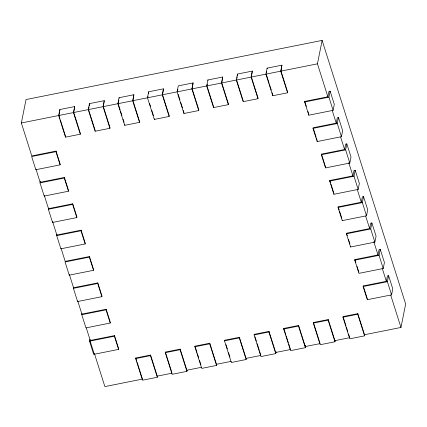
<?xml version="1.0" encoding="UTF-8"?>
<svg xmlns="http://www.w3.org/2000/svg" width="427" height="427" viewBox="0 0 427 427"><rect width="100%" height="100%" fill="white"/><g stroke="black" fill="none" stroke-linecap="round" stroke-linejoin="round"><path stroke-width="0.64" d="M56.054 151.083L55.932 151.681L31.651 156.533L35.831 169.716L60.111 164.865L60.228 164.262L56.054 151.083L31.79 155.93L21.35 122.976L26.031 99.55L322.123 40.405L405.65 304.024L400.969 327.45L364.53 334.731L357.847 313.642L343.046 316.599L342.924 317.197L349.772 338.814L364.578 335.857L364.818 334.656M35.969 169.108L40.143 182.292L64.402 177.445L68.582 190.623L68.459 191.227L44.184 196.078L40.005 182.895L40.384 181.091M59.849 109.536L58.648 115.541L65.496 137.158L80.303 134.201L80.42 133.603L73.743 112.509L74.656 106.579L59.849 109.536L59.775 111.266M59.534 112.466L58.937 115.466L59.919 118.567M44.317 195.47L48.497 208.654L72.755 203.807L76.935 216.985L76.812 217.589L52.532 222.44L48.358 209.257L48.598 208.056M65.496 137.158L65.619 136.56L60.314 119.811M80.303 134.201L73.455 112.584L74.656 106.579M52.532 222.44L52.772 221.234M68.459 191.227L64.285 178.043L64.402 177.445M52.873 222.462L56.85 235.015L81.109 230.169L85.288 243.347L85.165 243.95L60.885 248.802L56.711 235.619L56.951 234.418M89.456 103.622L88.256 109.627L95.109 131.244L109.91 128.287L110.033 127.689L103.35 106.595L104.263 100.665L89.456 103.622L89.627 104.145M88.784 108.351L89.024 107.15M89.264 105.949L89.505 104.748M76.812 217.589L72.638 204.405L72.755 203.807M95.109 131.244L95.226 130.646M109.91 128.287L103.062 106.67L104.263 100.665M85.165 243.95L80.991 230.767L81.109 230.169M69.377 274.556L73.551 287.739L97.815 282.893L101.989 296.071L101.872 296.674L77.591 301.526L73.417 288.342L73.657 287.141M119.069 97.708L117.868 103.713L124.716 125.33L139.522 122.373L139.64 121.77L132.957 100.681L133.87 94.746L119.069 97.708L119.234 98.231M118.274 103.04L118.877 100.035M89.344 257.129L65.064 261.981L69.238 275.164L93.518 270.312L89.344 257.129L89.462 256.531L65.203 261.377L61.024 248.194M77.73 300.918L81.904 314.101L106.168 309.255L110.342 322.433L110.225 323.036L85.944 327.888L81.765 314.704L82.005 313.503M93.518 270.312L93.641 269.709L89.462 256.531M124.716 125.33L124.839 124.727M139.522 122.373L132.674 100.756L133.87 94.746M101.872 296.674L97.692 283.491L97.815 282.893M86.281 327.909L90.257 340.463L114.521 335.617L118.695 348.795L118.578 349.398L93.705 354.367L89.526 341.184L89.889 339.385M90.359 339.865L90.118 341.066L94.298 354.25M148.676 91.789L147.475 97.799L154.323 119.416L169.129 116.459L169.252 115.856L162.57 94.767L163.482 88.832L148.676 91.789L148.601 93.518M147.763 97.724L148.004 96.523M110.225 323.036L106.045 309.858L106.168 309.255M154.323 119.416L154.446 118.813M169.129 116.459L162.281 94.842L163.482 88.832M118.578 349.398L114.399 336.22L114.521 335.617M177.611 90.609L177.851 89.408M183.936 113.502L177.088 91.885L178.289 85.875L193.089 82.918L192.177 88.853L198.859 109.942L198.742 110.545L183.936 113.502L184.053 112.899M157.552 376.059L157.312 377.26L142.506 380.217L135.658 358.6L135.781 357.997L150.582 355.04L157.264 376.134L172.07 373.177M198.742 110.545L191.888 88.928L193.089 82.918M157.312 377.26L150.464 355.643L150.582 355.04M207.896 79.961L206.695 85.971L213.543 107.588L228.349 104.631L228.472 104.028L221.789 82.939L222.702 77.004L207.896 79.961L208.061 80.489M207.1 85.293L207.341 84.092M213.543 107.588L213.665 106.985L207.18 86.516M187.159 370.145L186.925 371.346L172.118 374.303L165.27 352.686L165.388 352.083L180.194 349.126L186.877 370.22L201.677 367.257M228.349 104.631L221.501 83.014L222.702 77.004M186.925 371.346L180.071 349.729L180.194 349.126M237.503 74.047L236.307 80.057L243.155 101.674L257.956 98.717L258.079 98.114L251.396 77.025L252.309 71.09L237.503 74.047L237.433 75.776M236.953 78.178L237.193 76.977M216.772 364.231L216.532 365.432L201.725 368.389L194.877 346.772L195 346.169L209.801 343.212L216.484 364.3L231.29 361.343M257.956 98.717L251.108 77.1L252.309 71.09M216.532 365.432L209.684 343.815L209.801 343.212M267.115 68.133L265.914 74.143L272.762 95.76L287.568 92.803L287.686 92.2L281.003 71.112L281.921 65.176L267.115 68.133L267.281 68.662M266.443 72.868L266.683 71.667M272.762 95.76L272.885 95.157M246.379 358.317L246.139 359.518L231.338 362.475L224.485 340.858L224.607 340.255L239.414 337.298L246.096 358.386L260.897 355.429M287.568 92.803L280.72 71.186L281.921 65.176M246.139 359.518L239.291 337.901L239.414 337.298M276.109 351.8L275.751 353.604L260.945 356.561L254.097 334.944L254.214 334.341L269.021 331.384L275.703 352.472L290.509 349.516L288.737 343.932M304.648 102L304.771 101.402L327.883 96.785L328.966 91.378L330.13 91.143L334.309 104.327L333.108 110.331L308.828 115.183L304.648 102L328.929 97.153L330.13 91.143M327.883 96.785L317.442 63.831L322.123 40.405M308.828 115.183L307.952 111.442M275.751 353.604L268.903 331.987L269.021 331.384M313.002 128.362L313.124 127.764L336.236 123.147L337.319 117.74L338.483 117.505L342.657 130.689L341.461 136.693L317.181 141.545L313.002 128.362L337.282 123.515L338.483 117.505M317.181 141.545L317.298 140.942M305.721 345.886L305.358 347.69L290.552 350.647L283.704 329.03L283.827 328.427L298.628 325.47L305.31 346.559L320.117 343.602L313.434 322.513L328.24 319.556L334.923 340.645L349.724 337.688M321.355 154.729L321.478 154.126L344.589 149.509L345.667 144.102L346.836 143.867L351.01 157.051L349.809 163.055L325.534 167.907L321.355 154.729L345.635 149.877L346.836 143.867M325.534 167.907L325.652 167.304L321.478 154.126M305.358 347.69L298.51 326.073L298.628 325.47M329.708 181.091L329.825 180.488L352.942 175.871L354.02 170.464L355.189 170.229L359.363 183.413L358.162 189.417L333.882 194.269L329.708 181.091L353.988 176.239L355.189 170.229M333.882 194.269L334.005 193.671M305.31 346.559L305.551 345.358M335.211 340.57L334.971 341.771L320.165 344.728L313.317 323.111L313.434 322.513M338.061 207.453L338.179 206.849L361.295 202.233L362.374 196.826L363.542 196.591L367.716 209.774L366.515 215.779L342.235 220.631L338.061 207.453L362.342 202.601L363.542 196.591M342.235 220.631L342.358 220.033M334.971 341.771L328.117 320.154L328.24 319.556M346.414 233.815L346.532 233.211L369.649 228.594L370.727 223.188L371.896 222.953L376.07 236.136L374.869 242.141L350.588 246.993L346.414 233.815L370.695 228.963L371.896 222.953M350.588 246.993L350.711 246.395M354.768 260.176L354.885 259.573L378.002 254.956L379.08 249.549L380.243 249.315L384.423 262.498L383.222 268.503L358.942 273.355L354.768 260.176L379.048 255.325L380.243 249.315M363.121 286.538L363.238 285.935L386.35 281.318L387.433 275.911L388.597 275.682L392.776 288.86L391.575 294.87L367.295 299.717L363.121 286.538L387.396 281.687L388.597 275.682M364.578 335.857L357.73 314.24L357.847 313.642M367.295 299.717L367.412 299.119L363.238 285.935M21.35 122.976L73.455 112.584M73.743 112.509L103.062 106.67M103.35 106.595L132.674 100.756M132.957 100.681L162.281 94.842M162.57 94.767L191.888 88.928M192.177 88.853L221.501 83.014M221.789 82.939L251.108 77.1M251.396 77.025L280.72 71.186M281.003 71.112L317.442 63.831M40.005 182.895L64.285 178.043M48.358 209.257L72.638 204.405M56.711 235.619L80.991 230.767M73.417 288.342L97.692 283.491M81.765 314.704L106.045 309.858M89.526 341.184L114.399 336.22M135.658 358.6L150.464 355.643M165.27 352.686L180.071 349.729M194.877 346.772L209.684 343.815M224.485 340.858L239.291 337.901M254.097 334.944L268.903 331.987M283.704 329.03L298.51 326.073M313.317 323.111L328.117 320.154M342.924 317.197L357.73 314.24M328.929 97.153L333.108 110.331M337.282 123.515L341.461 136.693M345.635 149.877L349.809 163.055M353.988 176.239L358.162 189.417M362.342 202.601L366.515 215.779M370.695 228.963L374.869 242.141M379.048 255.325L383.222 268.503M387.396 281.687L391.575 294.87M332.259 110.593L336.236 123.147M340.613 136.955L344.589 149.509M348.763 162.692L352.942 175.871M357.319 189.679L361.295 202.233M365.667 216.041L369.649 228.594M373.822 241.778L378.002 254.956M382.176 268.14L386.35 281.318M390.726 295.132L400.969 327.45M304.771 101.402L306.362 106.424M313.519 129.018L316.108 137.179M316.503 138.433L317.101 140.318M329.825 180.488L330.626 182.996M331.021 184.256L333.604 192.412M338.179 206.849L339.177 209.988M339.572 211.242L341.76 218.149M346.735 233.841L347.327 235.72M348.523 239.488L349.916 243.881M354.885 259.573L355.878 262.712M357.073 266.48L358.861 272.127M266.4 74.688L269.149 83.372M269.544 84.61L271.31 90.193M272.095 92.675L272.688 94.538M343.239 317.218L345.993 325.902M346.388 327.141L347.759 331.485M348.549 333.967L349.532 337.068M236.59 79.982L243.273 101.071M283.827 328.427L285.791 334.629M286.186 335.873L288.348 342.694M178.16 94.292L179.927 99.875M180.712 102.357L182.484 107.94M183.268 110.417L183.861 112.28M255.004 336.823L256.376 341.162M257.166 343.644L259.328 350.471M259.717 351.709L260.7 354.81M149.53 103.307L150.517 106.408M151.692 110.129L153.464 115.712M225.984 344.6L227.356 348.939M228.536 352.659L229.913 357.004M118.348 104.257L120.12 109.84M120.515 111.084L121.887 115.423M123.067 119.149L124.049 122.25M195 346.169L196.964 352.371M197.354 353.615L198.731 357.954M199.516 360.436L200.893 364.781M88.741 110.177L95.029 130.021M165.388 352.083L171.873 372.552M135.781 357.997L136.763 361.098M137.152 362.342L142.463 379.091L104.877 386.595L94.436 353.641M55.932 151.681L60.111 164.865"/></g></svg>
